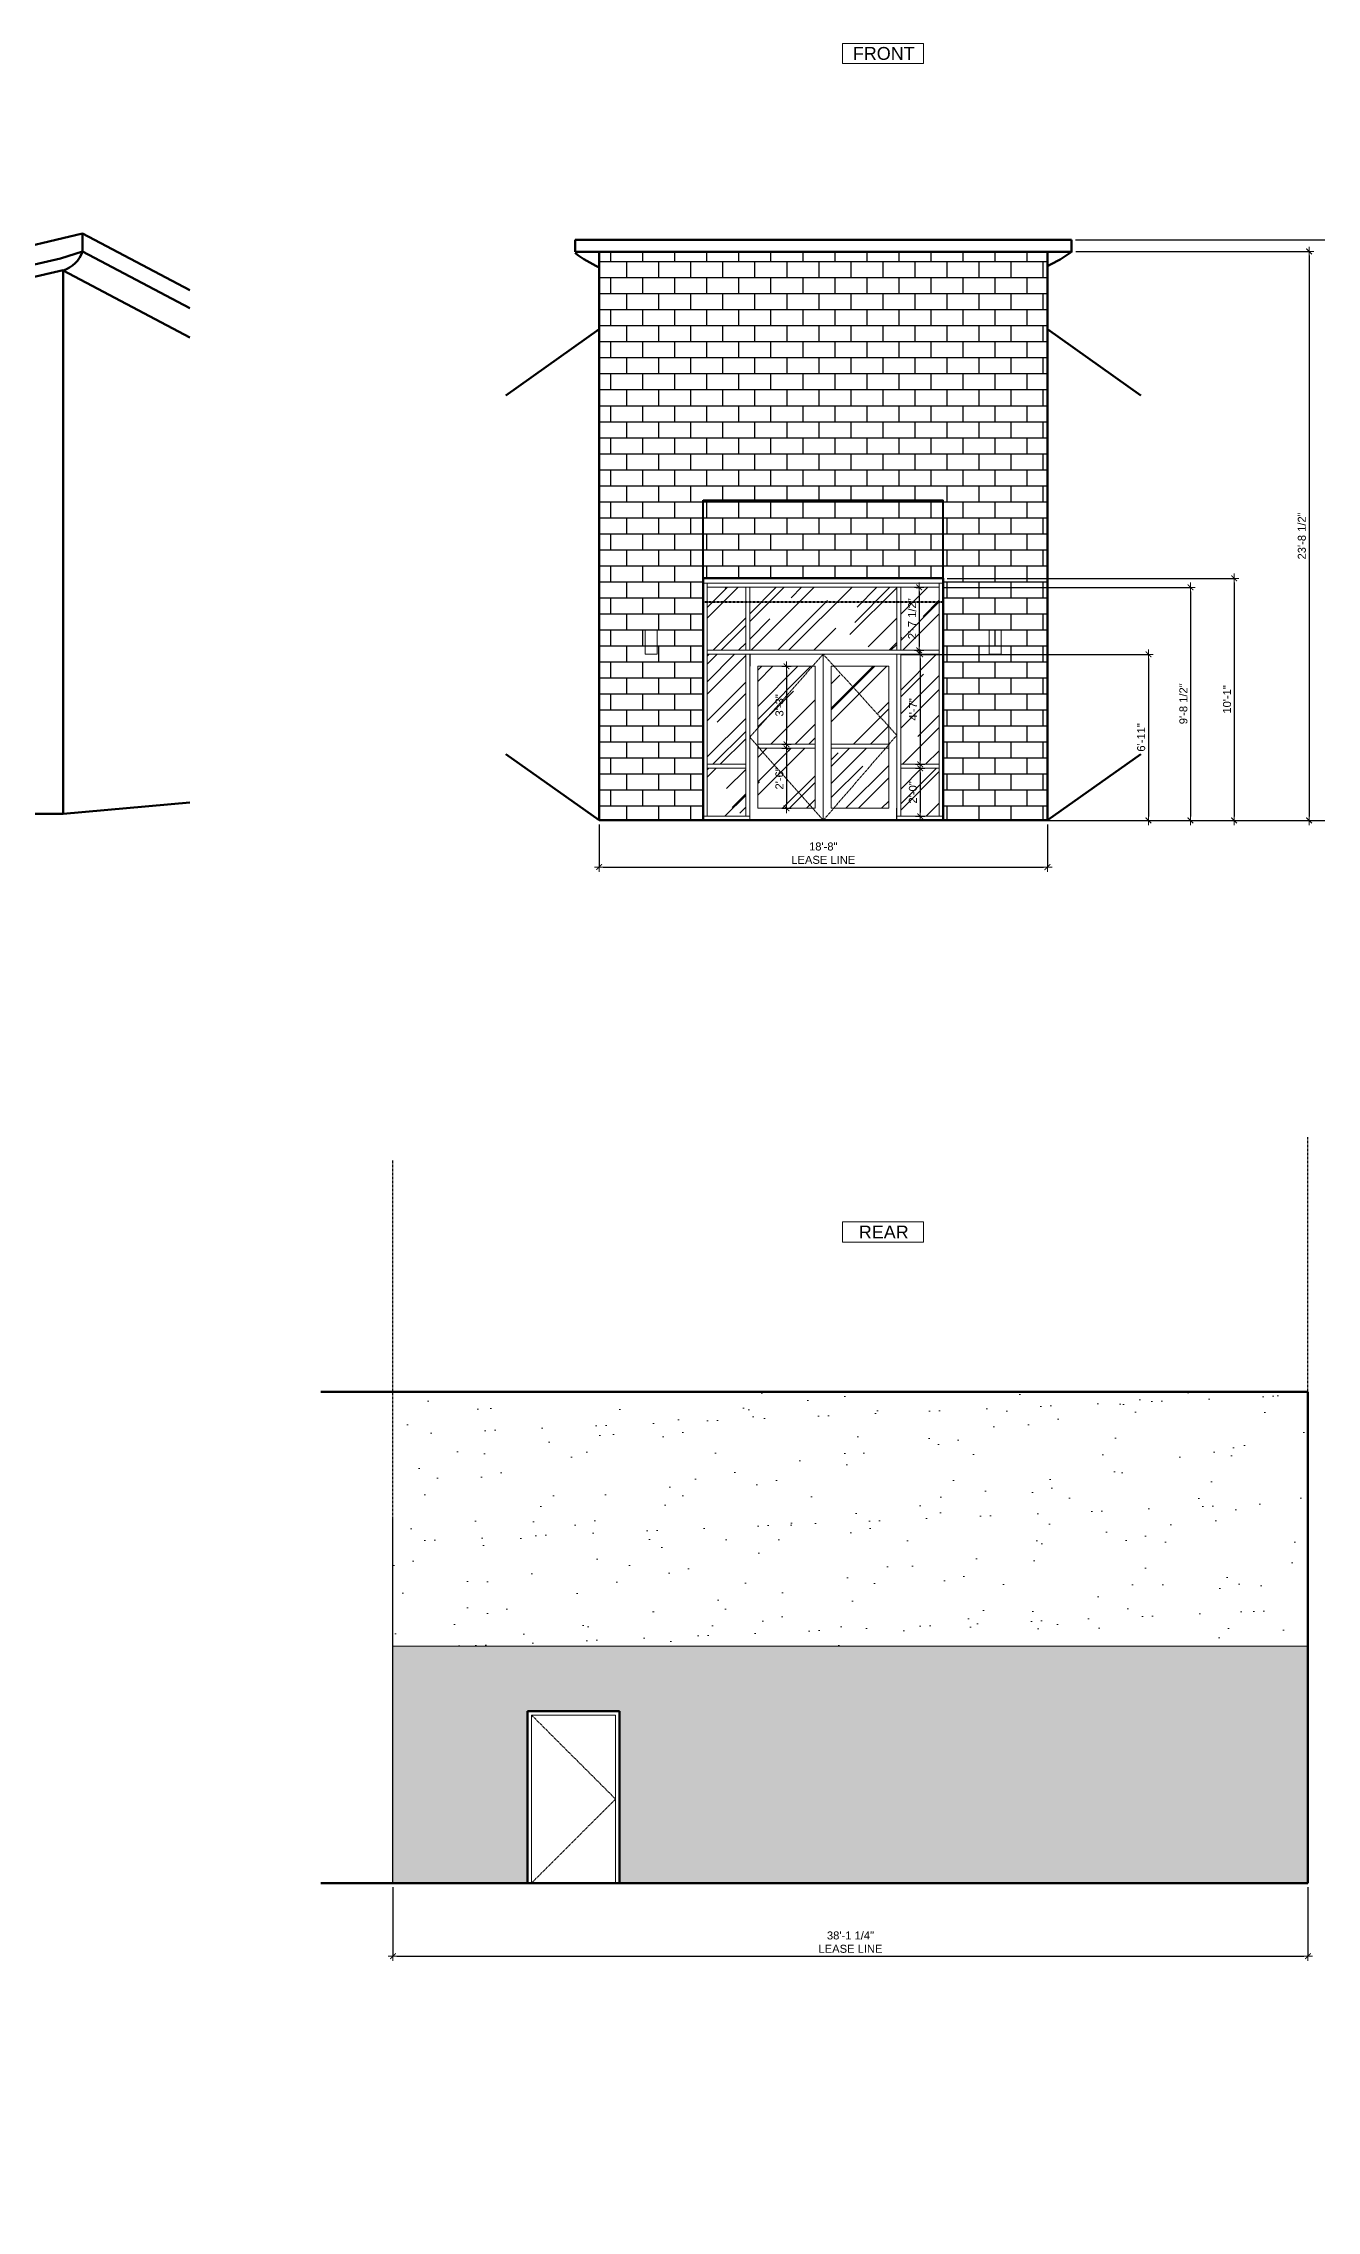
# Model space of a CAD drawing. Header units: inches. Extents: x 0 to 24189, y -562 to 1780.
# Drawn here: x 3849 to 4486, y 522 to 1605 of the extents above; entities that cross this region are included whole.
import ezdxf
from ezdxf import colors
from ezdxf.entities.mleader import LeaderData, LeaderLine
from ezdxf.math import Vec2, Vec3

# ---------------------------------------------------------------- set-up
doc = ezdxf.new("R2010")
doc.units = ezdxf.units.IN
doc.header["$MEASUREMENT"] = 0
doc.linetypes.add('CENTER', pattern=[2, 1.25, -0.25, 0.25, -0.25])
for name, color, linetype, lineweight in [('0-ANNO-DIMS', 153, 'Continuous', 13), ('0-ANNO-REFS', 232, 'Continuous', 15), ('EL-1-HEAVY-EXTRA', 3, 'Continuous', 60), ('EL-2-HEAVY', 4, 'Continuous', 50), ('EL-3-MEDIUM', 1, 'Continuous', 40), ('EL-5-FINE', 2, 'Continuous', 20), ('EL-7-LIGHT', 6, 'Continuous', 15), ('EL-8-LIGHT-EXTRA', 8, 'Continuous', 13)]:
    doc.layers.add(name, color=color, linetype=linetype, lineweight=lineweight)
for name, color, linetype in [('0-AREA-LEASE-LINE', 7, 'CENTER'), ('A-NOTE', 7, 'Continuous'), ('A-NOTE-HVAC', 7, 'Continuous'), ('A-SITE-CURB', 8, 'Continuous')]:
    doc.layers.add(name, color=color, linetype=linetype)
doc.styles.add('ARCHD', font='archd.shx', dxfattribs={"width": 0.8})
doc.styles.add('Arial', font='arial.ttf')
doc.styles.add('DIM', font='arial.ttf')
doc.dimstyles.new('AAD', dxfattribs={"dimscale": 4, "dimtxt": 1, "dimasz": 0.5, "dimexe": 0, "dimexo": 0.5, "dimgap": 0.375, "dimtad": 1, "dimrnd": 0.245, "dimzin": 3, "dimdsep": 46, "dimlunit": 4, "dimtxsty": 'DIM', "dimblk": 'DIMSLSH', "dimcen": 0.0625, "dimclre": 256, "dimclrt": 7, "dimadec": 0, "dimazin": 0, "dimtfac": 0.1875, "dimtix": 1, "dimtmove": 2, "dimatfit": 3, "dimldrblk": 'DIMSLSH', "dimfxl": 1, "dimfrac": 2, "dimtolj": 1, "dimtzin": 3, "dimarcsym": 0})

# ---------------------------------------------------------------- blocks, each defined once
blk = doc.blocks.new('DIMSLSH')
at = {"linetype": 'Continuous'}
for p, q in [((1.19, 0), (-1.19, 0)), ((0, -1.19), (0, 1.19))]:
    blk.add_line(p, q, dxfattribs=at)
at = {"linetype": 'Continuous', "const_width": 0.25}
blk.add_lwpolyline([(-0.71, -0.71), (0.71, 0.71)], dxfattribs=at)
blk = doc.blocks.new('*D98')
at = {"layer": '0-ANNO-DIMS', "lineweight": -2, "transparency": 16777216}
for p, q in [((4301.2, 1337.7), (4444.5, 1337.7)), ((4301.2, 1216.7), (4444.5, 1216.7))]:
    blk.add_line(p, q, dxfattribs=at)
at = {"layer": '0-ANNO-DIMS', "color": 0, "lineweight": -2, "transparency": 16777216}
blk.add_line((4444.5, 1335.7), (4444.5, 1218.7), dxfattribs=at)
at = {"layer": 'DEFPOINTS', "color": 0, "transparency": 16777216}
for p in [(4299.2, 1337.7), (4299.2, 1216.7), (4444.5, 1216.7)]:
    blk.add_point(p, dxfattribs=at)
at = {"layer": '0-ANNO-DIMS', "color": 0, "lineweight": -2, "transparency": 16777216, "xscale": 2, "yscale": 2, "zscale": 2}
for p, rotation in [((4444.5, 1337.7), 90), ((4444.5, 1216.7), 270)]:
    blk.add_blockref('DIMSLSH', p, dxfattribs=dict(at, rotation=rotation))
at = {"layer": '0-ANNO-DIMS', "color": 7, "transparency": 16777216, "insert": (4441, 1277.2), "char_height": 4, "attachment_point": 5, "rotation": 90, "style": 'DIM'}
blk.add_mtext('\\A1;10\'-1"', dxfattribs=at)
blk = doc.blocks.new('*D99')
at = {"layer": '0-ANNO-DIMS', "lineweight": -2, "transparency": 16777216}
for p, q in [((4299.2, 1333.2), (4422.7, 1333.2)), ((4299.2, 1216.7), (4422.7, 1216.7))]:
    blk.add_line(p, q, dxfattribs=at)
at = {"layer": '0-ANNO-DIMS', "color": 0, "lineweight": -2, "transparency": 16777216}
blk.add_line((4422.7, 1331.2), (4422.7, 1218.7), dxfattribs=at)
at = {"layer": 'DEFPOINTS', "color": 0, "transparency": 16777216}
for p in [(4297.2, 1333.2), (4297.2, 1216.7), (4422.7, 1216.7)]:
    blk.add_point(p, dxfattribs=at)
at = {"layer": '0-ANNO-DIMS', "color": 0, "lineweight": -2, "transparency": 16777216, "xscale": 2, "yscale": 2, "zscale": 2}
for p, rotation in [((4422.7, 1333.2), 90), ((4422.7, 1216.7), 270)]:
    blk.add_blockref('DIMSLSH', p, dxfattribs=dict(at, rotation=rotation))
at = {"layer": '0-ANNO-DIMS', "color": 7, "transparency": 16777216, "insert": (4419.2, 1275), "char_height": 4, "attachment_point": 5, "rotation": 90, "style": 'DIM'}
blk.add_mtext('\\A1;9\'-8 1/2"', dxfattribs=at)
blk = doc.blocks.new('*D100')
at = {"layer": '0-ANNO-DIMS', "lineweight": -2, "transparency": 16777216}
for p, q in [((4277.9, 1299.7), (4401.7, 1299.7)), ((4277.9, 1216.7), (4401.7, 1216.7))]:
    blk.add_line(p, q, dxfattribs=at)
at = {"layer": '0-ANNO-DIMS', "color": 0, "lineweight": -2, "transparency": 16777216}
blk.add_line((4401.7, 1297.7), (4401.7, 1218.7), dxfattribs=at)
at = {"layer": 'DEFPOINTS', "color": 0, "transparency": 16777216}
for p in [(4275.9, 1299.7), (4275.9, 1216.7), (4401.7, 1216.7)]:
    blk.add_point(p, dxfattribs=at)
at = {"layer": '0-ANNO-DIMS', "color": 0, "lineweight": -2, "transparency": 16777216, "xscale": 2, "yscale": 2, "zscale": 2}
for p, rotation in [((4401.7, 1299.7), 90), ((4401.7, 1216.7), 270)]:
    blk.add_blockref('DIMSLSH', p, dxfattribs=dict(at, rotation=rotation))
at = {"layer": '0-ANNO-DIMS', "color": 7, "transparency": 16777216, "insert": (4398.1, 1258.2), "char_height": 4, "attachment_point": 5, "rotation": 90, "style": 'DIM'}
blk.add_mtext('\\A1;6\'-11"', dxfattribs=at)
blk = doc.blocks.new('*D101')
at = {"layer": '0-ANNO-DIMS', "lineweight": -2, "transparency": 16777216}
for p, q in [((4285.6, 1333.2), (4287.1, 1333.2)), ((4285.6, 1301.7), (4287.1, 1301.7))]:
    blk.add_line(p, q, dxfattribs=at)
at = {"layer": '0-ANNO-DIMS', "color": 0, "lineweight": -2, "transparency": 16777216}
blk.add_line((4287.1, 1331.2), (4287.1, 1303.7), dxfattribs=at)
at = {"layer": 'DEFPOINTS', "color": 0, "transparency": 16777216}
for p in [(4287.6, 1333.2), (4287.1, 1301.7), (4287.6, 1301.7)]:
    blk.add_point(p, dxfattribs=at)
at = {"layer": '0-ANNO-DIMS', "color": 0, "lineweight": -2, "transparency": 16777216, "xscale": 2, "yscale": 2, "zscale": 2}
for p, rotation in [((4287.1, 1333.2), 90), ((4287.1, 1301.7), 270)]:
    blk.add_blockref('DIMSLSH', p, dxfattribs=dict(at, rotation=rotation))
at = {"layer": '0-ANNO-DIMS', "color": 7, "transparency": 16777216, "insert": (4283.6, 1317.5), "char_height": 4, "attachment_point": 5, "rotation": 90, "style": 'DIM'}
blk.add_mtext('\\A1;2\'-7 1/2"', dxfattribs=at)
blk = doc.blocks.new('*D102')
at = {"layer": '0-ANNO-DIMS', "lineweight": -2, "transparency": 16777216}
for p, q in [((4289.6, 1242.7), (4287.6, 1242.7)), ((4289.6, 1218.7), (4287.6, 1218.7))]:
    blk.add_line(p, q, dxfattribs=at)
at = {"layer": '0-ANNO-DIMS', "color": 0, "lineweight": -2, "transparency": 16777216}
blk.add_line((4287.6, 1240.7), (4287.6, 1220.7), dxfattribs=at)
at = {"layer": 'DEFPOINTS', "color": 0, "transparency": 16777216}
for p in [(4287.6, 1242.7), (4287.6, 1218.7), (4287.6, 1218.7)]:
    blk.add_point(p, dxfattribs=at)
at = {"layer": '0-ANNO-DIMS', "color": 0, "lineweight": -2, "transparency": 16777216, "xscale": 2, "yscale": 2, "zscale": 2}
for p, rotation in [((4287.6, 1242.7), 90), ((4287.6, 1218.7), 270)]:
    blk.add_blockref('DIMSLSH', p, dxfattribs=dict(at, rotation=rotation))
at = {"layer": '0-ANNO-DIMS', "color": 7, "transparency": 16777216, "insert": (4284, 1230.7), "char_height": 4, "attachment_point": 5, "rotation": 90, "style": 'DIM'}
blk.add_mtext('\\A1;2\'-0"', dxfattribs=at)
blk = doc.blocks.new('*D103')
at = {"layer": '0-ANNO-DIMS', "lineweight": -2, "transparency": 16777216}
for p, q in [((4289.6, 1299.7), (4287.6, 1299.7)), ((4289.6, 1244.7), (4287.6, 1244.7))]:
    blk.add_line(p, q, dxfattribs=at)
at = {"layer": '0-ANNO-DIMS', "color": 0, "lineweight": -2, "transparency": 16777216}
blk.add_line((4287.6, 1297.7), (4287.6, 1246.7), dxfattribs=at)
at = {"layer": 'DEFPOINTS', "color": 0, "transparency": 16777216}
for p in [(4287.6, 1299.7), (4287.6, 1244.7), (4287.6, 1244.7)]:
    blk.add_point(p, dxfattribs=at)
at = {"layer": '0-ANNO-DIMS', "color": 0, "lineweight": -2, "transparency": 16777216, "xscale": 2, "yscale": 2, "zscale": 2}
for p, rotation in [((4287.6, 1299.7), 90), ((4287.6, 1244.7), 270)]:
    blk.add_blockref('DIMSLSH', p, dxfattribs=dict(at, rotation=rotation))
at = {"layer": '0-ANNO-DIMS', "color": 7, "transparency": 16777216, "insert": (4284.1, 1272.2), "char_height": 4, "attachment_point": 5, "rotation": 90, "style": 'DIM'}
blk.add_mtext('\\A1;4\'-7"', dxfattribs=at)
blk = doc.blocks.new('*D104')
at = {"layer": '0-ANNO-DIMS', "lineweight": -2, "transparency": 16777216}
for p, q in [((4222.8, 1252.7), (4220.8, 1252.7)), ((4222.8, 1222.7), (4220.8, 1222.7))]:
    blk.add_line(p, q, dxfattribs=at)
at = {"layer": '0-ANNO-DIMS', "color": 0, "lineweight": -2, "transparency": 16777216}
blk.add_line((4220.8, 1250.7), (4220.8, 1224.7), dxfattribs=at)
at = {"layer": 'DEFPOINTS', "color": 0, "transparency": 16777216}
for p in [(4220.8, 1252.7), (4220.8, 1222.7), (4220.8, 1222.7)]:
    blk.add_point(p, dxfattribs=at)
at = {"layer": '0-ANNO-DIMS', "color": 0, "lineweight": -2, "transparency": 16777216, "xscale": 2, "yscale": 2, "zscale": 2}
for p, rotation in [((4220.8, 1252.7), 90), ((4220.8, 1222.7), 270)]:
    blk.add_blockref('DIMSLSH', p, dxfattribs=dict(at, rotation=rotation))
at = {"layer": '0-ANNO-DIMS', "color": 7, "transparency": 16777216, "insert": (4217.3, 1237.7), "char_height": 4, "attachment_point": 5, "rotation": 90, "style": 'DIM'}
blk.add_mtext('\\A1;2\'-6"', dxfattribs=at)
blk = doc.blocks.new('*D105')
at = {"layer": '0-ANNO-DIMS', "lineweight": -2, "transparency": 16777216}
for p, q in [((4222.8, 1293.7), (4220.8, 1293.7)), ((4222.8, 1254.7), (4220.8, 1254.7))]:
    blk.add_line(p, q, dxfattribs=at)
at = {"layer": '0-ANNO-DIMS', "color": 0, "lineweight": -2, "transparency": 16777216}
blk.add_line((4220.8, 1291.7), (4220.8, 1256.7), dxfattribs=at)
at = {"layer": 'DEFPOINTS', "color": 0, "transparency": 16777216}
for p in [(4220.8, 1293.7), (4220.8, 1254.7), (4220.8, 1254.7)]:
    blk.add_point(p, dxfattribs=at)
at = {"layer": '0-ANNO-DIMS', "color": 0, "lineweight": -2, "transparency": 16777216, "xscale": 2, "yscale": 2, "zscale": 2}
for p, rotation in [((4220.8, 1293.7), 90), ((4220.8, 1254.7), 270)]:
    blk.add_blockref('DIMSLSH', p, dxfattribs=dict(at, rotation=rotation))
at = {"layer": '0-ANNO-DIMS', "color": 7, "transparency": 16777216, "insert": (4217.3, 1274.2), "char_height": 4, "attachment_point": 5, "rotation": 90, "style": 'DIM'}
blk.add_mtext('\\A1;3\'-3"', dxfattribs=at)
blk = doc.blocks.new('*D106')
at = {"layer": '0-ANNO-DIMS', "lineweight": -2, "transparency": 16777216}
for p, q in [((4365.5, 1501.1), (4482, 1501.1)), ((4365.5, 1216.7), (4482, 1216.7))]:
    blk.add_line(p, q, dxfattribs=at)
at = {"layer": '0-ANNO-DIMS', "color": 0, "lineweight": -2, "transparency": 16777216}
blk.add_line((4482, 1499.1), (4482, 1218.7), dxfattribs=at)
at = {"layer": 'DEFPOINTS', "color": 0, "transparency": 16777216}
for p in [(4363.5, 1501.1), (4363.5, 1216.7), (4482, 1216.7)]:
    blk.add_point(p, dxfattribs=at)
at = {"layer": '0-ANNO-DIMS', "color": 0, "lineweight": -2, "transparency": 16777216, "xscale": 2, "yscale": 2, "zscale": 2}
for p, rotation in [((4482, 1501.1), 90), ((4482, 1216.7), 270)]:
    blk.add_blockref('DIMSLSH', p, dxfattribs=dict(at, rotation=rotation))
at = {"layer": '0-ANNO-DIMS', "color": 7, "transparency": 16777216, "insert": (4478.4, 1358.9), "char_height": 4, "attachment_point": 5, "rotation": 90, "style": 'DIM'}
blk.add_mtext('\\A1;23\'-8 1/2"', dxfattribs=at)
blk = doc.blocks.new('*D107')
at = {"layer": '0-ANNO-DIMS', "lineweight": -2, "transparency": 16777216}
for p, q in [((4365.2, 1506.9), (4508, 1506.9)), ((4365.2, 1216.7), (4508, 1216.7))]:
    blk.add_line(p, q, dxfattribs=at)
at = {"layer": '0-ANNO-DIMS', "color": 0, "lineweight": -2, "transparency": 16777216}
blk.add_line((4508, 1504.9), (4508, 1218.7), dxfattribs=at)
at = {"layer": 'DEFPOINTS', "color": 0, "transparency": 16777216}
for p in [(4363.2, 1506.9), (4363.2, 1216.7), (4508, 1216.7)]:
    blk.add_point(p, dxfattribs=at)
at = {"layer": '0-ANNO-DIMS', "color": 0, "lineweight": -2, "transparency": 16777216, "xscale": 2, "yscale": 2, "zscale": 2}
for p, rotation in [((4508, 1506.9), 90), ((4508, 1216.7), 270)]:
    blk.add_blockref('DIMSLSH', p, dxfattribs=dict(at, rotation=rotation))
at = {"layer": '0-ANNO-DIMS', "color": 7, "transparency": 16777216, "insert": (4504.5, 1361.8), "char_height": 4, "attachment_point": 5, "rotation": 90, "style": 'DIM'}
blk.add_mtext('\\A1;24\'-2"', dxfattribs=at)
blk = doc.blocks.new('*D110')
at = {"layer": '0-ANNO-DIMS', "lineweight": -2, "transparency": 16777216}
for p, q in [((4127.2, 1214.7), (4127.2, 1193.4)), ((4351.2, 1214.7), (4351.2, 1193.4))]:
    blk.add_line(p, q, dxfattribs=at)
at = {"layer": '0-ANNO-DIMS', "color": 0, "lineweight": -2, "transparency": 16777216}
blk.add_line((4129.2, 1193.4), (4349.2, 1193.4), dxfattribs=at)
at = {"layer": 'DEFPOINTS', "color": 0, "transparency": 16777216}
for p in [(4127.2, 1216.7), (4351.2, 1216.7), (4351.2, 1193.4)]:
    blk.add_point(p, dxfattribs=at)
at = {"layer": '0-ANNO-DIMS', "color": 0, "lineweight": -2, "transparency": 16777216, "xscale": 2, "yscale": 2, "zscale": 2, "rotation": 180}
blk.add_blockref('DIMSLSH', (4127.2, 1193.4), dxfattribs=at)
at = {"layer": '0-ANNO-DIMS', "color": 0, "lineweight": -2, "transparency": 16777216, "xscale": 2, "yscale": 2, "zscale": 2}
blk.add_blockref('DIMSLSH', (4351.2, 1193.4), dxfattribs=at)
at = {"layer": '0-ANNO-DIMS', "color": 7, "transparency": 16777216, "insert": (4239.2, 1200.3), "char_height": 4, "attachment_point": 5, "style": 'DIM'}
blk.add_mtext('\\A1;18\'-8"\\PLEASE LINE', dxfattribs=at)
blk = doc.blocks.new('*D112')
at = {"layer": '0-ANNO-DIMS', "lineweight": -2, "transparency": 16777216}
for p, q in [((4024.1, 683.5), (4024.1, 649)), ((4481.4, 683.5), (4481.4, 649))]:
    blk.add_line(p, q, dxfattribs=at)
at = {"layer": '0-ANNO-DIMS', "color": 0, "lineweight": -2, "transparency": 16777216}
blk.add_line((4026.1, 649), (4479.4, 649), dxfattribs=at)
at = {"layer": 'DEFPOINTS', "color": 0, "transparency": 16777216}
for p in [(4024.1, 685.5), (4481.4, 685.5), (4481.4, 649)]:
    blk.add_point(p, dxfattribs=at)
at = {"layer": '0-ANNO-DIMS', "color": 0, "lineweight": -2, "transparency": 16777216, "xscale": 2, "yscale": 2, "zscale": 2, "rotation": 180}
blk.add_blockref('DIMSLSH', (4024.1, 649), dxfattribs=at)
at = {"layer": '0-ANNO-DIMS', "color": 0, "lineweight": -2, "transparency": 16777216, "xscale": 2, "yscale": 2, "zscale": 2}
blk.add_blockref('DIMSLSH', (4481.4, 649), dxfattribs=at)
at = {"layer": '0-ANNO-DIMS', "color": 7, "transparency": 16777216, "insert": (4252.8, 656), "char_height": 4, "attachment_point": 5, "style": 'DIM'}
blk.add_mtext('\\A1;38\'-1 1/4"\\PLEASE LINE', dxfattribs=at)
blk = doc.blocks.new('00-DIMS-LDR2')
at = {"color": 0, "linetype": 'ByBlock'}
blk.add_solid([(-1, 0.17), (-1, -0.17), (0, 0)], dxfattribs=at)

msp = doc.modelspace()

# ---------------------------------------------------------------- hatches: boundary and pattern name
at = {"layer": 'A-SITE-CURB'}
h = msp.add_hatch(dxfattribs=at)
h.set_pattern_fill('AR-B816', color=256)
h.set_pattern_definition([(0, (765.061, 0), (0, 8), []), (90, (765.061, 0), (-8, 8), [8, -8])])
h.paths.add_polyline_path([(4127.1841, 1500.9217), (4127.1841, 1462.241), (4127.1841, 1216.741), (4179.1841, 1216.741), (4179.1841, 1218.741), (4179.1841, 1335.241), (4179.1841, 1337.741), (4299.1841, 1337.741), (4299.1841, 1216.741), (4351.1841, 1216.741), (4351.1841, 1500.9217)])
at = {"layer": 'EL-8-LIGHT-EXTRA'}
h = msp.add_hatch(dxfattribs=at)
h.set_pattern_fill('AR-SAND', color=256, scale=20, angle=45)
h.paths.add_polyline_path([(4024.1311, 931.017), (4024.1311, 804.017), (4481.3811, 804.017), (4481.3811, 931.017)])
h.paths.add_polyline_path([(3260.4277, 1465.4097), (3260.4277, 1338.4097), (3572.4277, 1338.4097), (3572.4277, 1377.4097), (3763.4277, 1377.4097), (3763.4277, 1338.4097), (3838.4277, 1338.4097), (3838.4277, 1366.8784), (3838.4277, 1465.4097)])
h = msp.add_hatch(dxfattribs=at)
h.set_pattern_fill('BRICK', color=256, scale=12)
h.paths.add_polyline_path([(3260.4277, 1338.4097), (3260.4277, 1219.9097), (3572.4277, 1219.9097), (3572.4277, 1221.9097), (3572.4277, 1338.4097)])
h.paths.add_polyline_path([(3838.4277, 1338.4097), (3763.4277, 1338.4097), (3763.4277, 1326.4097), (3763.4277, 1221.9097), (3763.4277, 1219.9097), (3838.4277, 1219.9097)])
h.paths.add_polyline_path([(4024.1311, 804.017), (4024.1311, 685.517), (4091.3811, 685.517), (4091.3811, 771.517), (4137.3811, 771.517), (4137.3811, 757.517), (4137.3811, 685.517), (4481.3811, 685.517), (4481.3811, 804.017)])
h.paths.add_polyline_path([(4956.0473, 1344.1217), (4880.9205, 1344.1217), (4880.9205, 1225.6217), (4956.0473, 1225.6217), (4956.0473, 1227.6217)])
h.paths.add_polyline_path([(5147.0473, 1227.6217), (5147.0473, 1225.6217), (5190.5473, 1225.6217), (5190.5473, 1344.1217), (5147.0473, 1344.1217)])
h = msp.add_hatch(dxfattribs=at)
h.set_pattern_fill('AR-RROOF', color=256, scale=20, angle=45)
h.set_pattern_definition([(45, (765.061, 0), (16.97056, 45.25483), [300, -40, 100, -20]), (45, (776.8, 25.88), (-32.95118, 4.6669), [60, -6.6, 120, -15]), (45, (760.111, 19.092), (64.063874, 83.014336), [160, -28, 80, -20])])
h.paths.add_polyline_path([(4235.1841, 1293.741), (4206.4341, 1293.741), (4206.4341, 1254.741), (4235.1841, 1254.741)])
h.paths.add_polyline_path([(4206.4341, 1252.741), (4206.4341, 1222.741), (4235.1841, 1222.741), (4235.1841, 1252.741)])
h.paths.add_polyline_path([(4271.9341, 1252.741), (4243.1841, 1252.741), (4243.1841, 1222.741), (4271.9341, 1222.741)])
h.paths.add_polyline_path([(4271.9341, 1293.741), (4243.1841, 1293.741), (4243.1841, 1254.741), (4271.9341, 1254.741)])
h.paths.add_polyline_path([(4297.1841, 1299.741), (4277.9341, 1299.741), (4277.9341, 1244.741), (4297.1841, 1244.741)])
h.paths.add_polyline_path([(4277.9341, 1218.741), (4297.1841, 1218.741), (4297.1841, 1242.741), (4277.9341, 1242.741)])
h.paths.add_polyline_path([(4277.9341, 1301.741), (4297.1841, 1301.741), (4297.1841, 1315.829), (4297.1841, 1333.241), (4277.9341, 1333.241)])
h.paths.add_polyline_path([(4275.9341, 1301.741), (4275.9341, 1333.241), (4202.4341, 1333.241), (4202.4341, 1301.741)])
h.paths.add_polyline_path([(4200.4341, 1333.241), (4181.1841, 1333.241), (4181.1841, 1301.741), (4200.4341, 1301.741), (4200.4341, 1315.829)])
h.paths.add_polyline_path([(4200.4341, 1299.741), (4181.1841, 1299.741), (4181.1841, 1244.741), (4200.4341, 1244.741)])
h.paths.add_polyline_path([(4200.4341, 1242.741), (4181.1841, 1242.741), (4181.1841, 1218.741), (4200.4341, 1218.741)])

# ---------------------------------------------------------------- linework, layer by layer
at = {"layer": '0-ANNO-REFS'}
for points in [[(4289.3467, 1605.1105), (4289.3467, 1594.9538), (4248.7848, 1594.9538), (4248.7848, 1605.1105)], [(4289.3467, 1016.0166), (4289.3467, 1005.86), (4248.7848, 1005.86), (4248.7848, 1016.0166)]]:
    msp.add_lwpolyline(points, close=True, dxfattribs=at)
at = {"layer": '0-AREA-LEASE-LINE'}
for p, q in [((4481.3811, 685.517), (4481.3811, 1058.3053)), ((4024.1311, 685.517), (4024.1311, 1046.952))]:
    msp.add_line(p, q, dxfattribs=at)
at = {"layer": 'A-SITE-CURB'}
for p, q in [((4202.4341, 1299.741), (4202.4341, 1293.741)), ((4275.9341, 1216.741), (4275.9341, 1222.741))]:
    msp.add_line(p, q, dxfattribs=at)
at = {"layer": 'EL-1-HEAVY-EXTRA'}
for p, q in [((4080.5368, 1249.8553), (4127.1841, 1216.741)), ((4397.8314, 1249.8553), (4351.1841, 1216.741)), ((3859.3183, 1219.9097), (3922.6779, 1225.6217)), ((3838.4277, 1219.9097), (3859.3183, 1219.9097)), ((4179.1841, 1216.741), (4127.1841, 1216.741)), ((4179.1841, 1216.741), (4299.1841, 1216.741)), ((4299.1841, 1216.741), (4351.1841, 1216.741)), ((4024.1311, 685.517), (3988.1311, 685.517)), ((4024.1311, 685.517), (4481.3811, 685.517))]:
    msp.add_line(p, q, dxfattribs=at)
at = {"layer": 'EL-2-HEAVY'}
for p, q in [((3868.9985, 1510.0904), (3744.3272, 1480.351)), ((3868.9985, 1510.0904), (3922.6779, 1481.7405)), ((3868.9985, 1501.0701), (3868.9985, 1510.0904)), ((4127.1841, 1506.9217), (4115.1841, 1506.9217)), ((4115.1841, 1506.9217), (4115.1841, 1500.9217)), ((4127.1841, 1506.9217), (4351.1841, 1506.9217)), ((4351.1841, 1506.9217), (4363.1841, 1506.9217)), ((4363.1841, 1506.9217), (4363.1841, 1500.9217)), ((3857.9837, 1497.5676), (3744.3272, 1471.2551)), ((3857.9837, 1497.5676), (3868.9985, 1501.0701)), ((3868.9985, 1501.0701), (3922.6779, 1472.8003)), ((4363.1841, 1500.9217), (4115.1841, 1500.9217)), ((4127.1841, 1500.9217), (4127.1841, 1462.241)), ((4351.1841, 1216.741), (4351.1841, 1500.9217)), ((3859.3369, 1491.7222), (3749.7839, 1466.3597)), ((3859.3183, 1491.5173), (3859.3369, 1491.7222)), ((3859.3183, 1219.9097), (3859.3183, 1491.5173)), ((3859.3183, 1491.5173), (3922.6779, 1458.0863)), ((4127.1841, 1462.241), (4080.5368, 1429.1268)), ((4127.1841, 1216.741), (4127.1841, 1462.241)), ((4351.1841, 1462.241), (4397.8314, 1429.1268)), ((4179.1841, 1216.741), (4179.1841, 1337.741)), ((4299.1841, 1337.741), (4179.1841, 1337.741)), ((4179.1841, 1218.741), (4179.1841, 1335.241)), ((4299.1841, 1216.741), (4299.1841, 1337.741)), ((4179.1841, 1216.741), (4179.1841, 1218.741)), ((4024.1311, 931.017), (3988.1311, 931.017)), ((4481.3811, 931.017), (4024.1311, 931.017)), ((4481.3811, 685.517), (4481.3811, 931.017)), ((4091.3811, 771.517), (4137.3811, 771.517)), ((4091.3811, 685.517), (4091.3811, 771.517)), ((4137.3811, 771.517), (4137.3811, 757.517)), ((4137.3811, 757.517), (4137.3811, 685.517))]:
    msp.add_line(p, q, dxfattribs=at)
for centre, radius, start, end in [((3854.545, 1506.0353), 15.2826, 288.2002336, 341.0409248), ((4153.7245, 1550.6432), 63.3728, 232.5439809, 245.2413609), ((4324.9386, 1551.4528), 63.3728, 294.4655022, 307.4560191)]:
    msp.add_arc(centre, radius, start, end, dxfattribs=at)
at = {"layer": 'EL-3-MEDIUM'}
for p, q in [((4179.1841, 1337.741), (4179.1841, 1376.741)), ((4179.1841, 1376.741), (4299.1841, 1376.741)), ((4299.1841, 1337.741), (4299.1841, 1376.741))]:
    msp.add_line(p, q, dxfattribs=at)
at = {"layer": 'EL-3-MEDIUM', "linetype": 'CENTER'}
for p, q in [((4179.1841, 1337.741), (4179.1841, 1325.741)), ((4299.1841, 1337.741), (4299.1841, 1325.741)), ((4299.1841, 1325.741), (4179.1841, 1325.741))]:
    msp.add_line(p, q, dxfattribs=at)
at = {"layer": 'EL-5-FINE'}
for p, q in [((4299.1841, 1335.241), (4179.1841, 1335.241)), ((4179.1841, 1335.241), (4202.4341, 1335.241)), ((4181.1841, 1218.741), (4181.1841, 1335.241)), ((4200.4341, 1333.241), (4181.1841, 1333.241)), ((4200.4341, 1315.829), (4200.4341, 1333.241)), ((4200.4341, 1333.241), (4277.9341, 1333.241)), ((4202.4341, 1301.741), (4202.4341, 1333.241)), ((4275.9341, 1301.741), (4275.9341, 1333.241)), ((4297.1841, 1335.241), (4277.9341, 1335.241)), ((4297.1841, 1333.241), (4277.9341, 1333.241)), ((4277.9341, 1301.741), (4277.9341, 1333.241)), ((4297.1841, 1315.829), (4297.1841, 1335.241)), ((4299.1841, 1216.741), (4299.1841, 1337.741)), ((4200.4341, 1301.741), (4200.4341, 1315.829)), ((4297.1841, 1218.741), (4297.1841, 1315.829)), ((4200.4341, 1301.741), (4181.1841, 1301.741)), ((4200.4341, 1301.741), (4277.9341, 1301.741)), ((4297.1841, 1301.741), (4277.9341, 1301.741)), ((4200.4341, 1299.741), (4181.1841, 1299.741)), ((4200.4341, 1218.741), (4200.4341, 1299.741)), ((4200.4341, 1299.741), (4277.9341, 1299.741)), ((4202.4341, 1216.741), (4202.4341, 1299.741)), ((4206.4341, 1222.741), (4206.4341, 1293.741)), ((4206.4341, 1293.741), (4235.1841, 1293.741)), ((4235.1841, 1222.741), (4235.1841, 1293.741)), ((4239.1841, 1299.741), (4239.1841, 1216.741)), ((4243.1841, 1222.741), (4243.1841, 1293.741)), ((4243.1841, 1293.741), (4271.9341, 1293.741)), ((4271.9341, 1222.741), (4271.9341, 1293.741)), ((4275.9341, 1218.741), (4275.9341, 1299.741)), ((4277.9341, 1218.741), (4277.9341, 1299.741)), ((4297.1841, 1299.741), (4277.9341, 1299.741)), ((4235.1841, 1254.741), (4206.4341, 1254.741)), ((4206.4341, 1222.741), (4206.4341, 1252.741)), ((4206.4341, 1252.741), (4235.1841, 1252.741)), ((4235.1841, 1252.741), (4235.1841, 1254.741)), ((4271.9341, 1254.741), (4243.1841, 1254.741)), ((4243.1841, 1222.741), (4243.1841, 1252.741)), ((4243.1841, 1252.741), (4271.9341, 1252.741)), ((4271.9341, 1252.741), (4271.9341, 1254.741)), ((4200.4341, 1244.741), (4181.1841, 1244.741)), ((4200.4341, 1242.741), (4181.1841, 1242.741)), ((4200.4341, 1218.741), (4200.4341, 1242.741)), ((4297.1841, 1244.741), (4277.9341, 1244.741)), ((4297.1841, 1242.741), (4277.9341, 1242.741)), ((4297.1841, 1218.741), (4297.1841, 1242.741)), ((4179.1841, 1218.741), (4181.1841, 1218.741)), ((4202.4341, 1216.741), (4179.1841, 1216.741)), ((4200.4341, 1218.741), (4181.1841, 1218.741)), ((4202.4341, 1218.741), (4200.4341, 1218.741)), ((4235.1841, 1222.741), (4206.4341, 1222.741)), ((4271.9341, 1222.741), (4243.1841, 1222.741)), ((4275.9341, 1216.741), (4275.9341, 1218.741)), ((4275.9341, 1218.741), (4277.9341, 1218.741)), ((4277.9341, 1216.741), (4275.9341, 1216.741)), ((4297.1841, 1218.741), (4277.9341, 1218.741)), ((4299.1841, 1218.741), (4297.1841, 1218.741)), ((4299.1841, 1216.741), (4299.1841, 1218.741)), ((4093.3811, 769.517), (4135.3811, 769.517)), ((4093.3811, 685.517), (4093.3811, 769.517)), ((4135.3811, 769.517), (4135.3811, 685.517))]:
    msp.add_line(p, q, dxfattribs=at)
at = {"layer": 'EL-7-LIGHT'}
for p, q in [((4156.1841, 1311.741), (4150.1841, 1311.741)), ((4150.1841, 1311.741), (4150.1841, 1299.741)), ((4156.1841, 1299.741), (4156.1841, 1311.741)), ((4328.1841, 1311.741), (4322.1841, 1311.741)), ((4322.1841, 1311.741), (4322.1841, 1299.741)), ((4328.1841, 1299.741), (4328.1841, 1311.741)), ((4150.1841, 1299.741), (4153.1841, 1299.741)), ((4153.1841, 1299.741), (4156.1841, 1299.741)), ((4322.1841, 1299.741), (4325.1841, 1299.741)), ((4325.1841, 1299.741), (4328.1841, 1299.741))]:
    msp.add_line(p, q, dxfattribs=at)
at = {"layer": 'EL-8-LIGHT-EXTRA', "color": 136, "linetype": 'CENTER'}
for p, q in [((4239.1841, 1299.741), (4202.4341, 1258.241)), ((4275.9341, 1259.241), (4239.1841, 1299.741)), ((4202.4341, 1258.241), (4239.1841, 1216.741)), ((4239.1841, 1216.741), (4275.9341, 1259.241)), ((4093.3811, 769.517), (4135.3811, 727.517)), ((4135.3811, 727.517), (4093.3811, 685.517))]:
    msp.add_line(p, q, dxfattribs=at)
at = {"layer": 'EL-8-LIGHT-EXTRA'}
msp.add_line((4024.1311, 804.017), (4481.3811, 804.017), dxfattribs=at)

# ---------------------------------------------------------------- texts
at = {"layer": 'A-NOTE', "char_height": 6.4234, "width": 50.02249, "attachment_point": 5, "style": 'Arial'}
for s, insert in [('FRONT', (4269.4142, 1600.0322)), ('REAR', (4269.4142, 1010.9383))]:
    msp.add_mtext(s, dxfattribs=dict(at, insert=insert))

# ---------------------------------------------------------------- dimensions: what is measured, and where the dimension line sits
at = {"layer": '0-ANNO-DIMS'}
for base, p1, p2, picture, middle in [((4508.0477, 1216.741), (4363.1841, 1506.9217), (4363.1841, 1216.741), '*D107', (4504.5395, 1361.8314)), ((4287.119, 1301.741), (4287.5591, 1333.241), (4287.5591, 1301.741), '*D101', (4283.5507, 1317.491)), ((4422.7351, 1216.741), (4297.1841, 1333.241), (4297.1841, 1216.741), '*D99', (4419.1669, 1274.991)), ((4444.4994, 1216.741), (4299.1841, 1337.741), (4299.1841, 1216.741), '*D98', (4440.9571, 1277.241)), ((4401.6618, 1216.741), (4275.9341, 1299.741), (4275.9341, 1216.741), '*D100', (4398.1195, 1258.241)), ((4220.8091, 1254.741), (4220.8091, 1293.741), (4220.8091, 1254.741), '*D105', (4217.2655, 1274.241)), ((4220.8091, 1222.741), (4220.8091, 1252.741), (4220.8091, 1222.741), '*D104', (4217.2668, 1237.741)), ((4287.5591, 1218.741), (4287.5591, 1242.741), (4287.5591, 1218.741), '*D102', (4284.0168, 1230.741))]:
    dim = msp.add_linear_dim(base=base, p1=p1, p2=p2, angle=90, dimstyle='AAD', dxfattribs=at)
    dim.commit()
    dim.dimension.update_dxf_attribs({"geometry": picture, "text_midpoint": middle})
for p1, p2, distance, picture, middle in [((4363.4789, 1501.1462), (4363.4789, 1216.741), 118.5351, '*D106', (4478.4445, 1358.9436)), ((4287.5591, 1299.741), (4287.5591, 1244.741), 0, '*D103', (4284.0591, 1272.241))]:
    dim = msp.add_aligned_dim(p1=p1, p2=p2, distance=distance, dimstyle='AAD', dxfattribs=at)
    dim.commit()
    dim.dimension.update_dxf_attribs({"geometry": picture, "text_midpoint": middle})
for base, p1, p2, picture, middle in [((4351.1841, 1193.3601), (4127.1841, 1216.741), (4351.1841, 1216.741), '*D110', (4239.1841, 1200.2699)), ((4481.3811, 649.0261), (4024.1311, 685.517), (4481.3811, 685.517), '*D112', (4252.7561, 655.9618))]:
    dim = msp.add_linear_dim(base=base, p1=p1, p2=p2, text='<>\\PLEASE LINE', dimstyle='AAD', dxfattribs=at)
    dim.commit()
    dim.dimension.update_dxf_attribs({"geometry": picture, "text_midpoint": middle})

# ---------------------------------------------------------------- leaders
at = {"layer": 'A-NOTE-HVAC'}
ml = msp.add_multileader_mtext('Standard', dxfattribs=at)
ml.set_content('\\A1;RTU 1', color=256, style='ARCHD')
ml.set_leader_properties()
ml.set_arrow_properties(name='00-DIMS-LDR2')
ml.build(insert=Vec2(0, 0))
ml.multileader.update_dxf_attribs({"text_right_attachment_type": 3, "dogleg_length": 0.1094, "arrow_head_size": 6, "scale": 48})
ctx = ml.context
ctx.base_point, ctx.scale, ctx.char_height, ctx.arrow_head_size, ctx.landing_gap_size, ctx.plane_origin = Vec3(1964.2412, 1014.8659), 48, 4.5, 6, 4.32, Vec3(1938.9885, 1024.5929)
ctx.right_attachment = 3
notes = []
notes.append((ctx, [(0, (0, 0, 0), (0, 0), (1, 0), 1, [])]))
ctx.mtext.insert, ctx.mtext.width, ctx.mtext.defined_height, ctx.mtext.flow_direction = Vec3(1968.5612, 1017.1159), 49.261264, 17.9463, 5
ml = msp.add_multileader_mtext('Standard', dxfattribs=at)
ml.set_content('\\A1;RTU 2', color=256, style='ARCHD')
ml.set_leader_properties()
ml.set_arrow_properties(name='00-DIMS-LDR2')
ml.build(insert=Vec2(0, 0))
ml.multileader.update_dxf_attribs({"text_right_attachment_type": 3, "dogleg_length": 0.1094, "arrow_head_size": 6, "scale": 48})
ctx = ml.context
ctx.base_point, ctx.scale, ctx.char_height, ctx.arrow_head_size, ctx.landing_gap_size, ctx.plane_origin = Vec3(1675.0198, 809.6468), 48, 4.5, 6, 4.32, Vec3(1649.767, 819.3738)
ctx.right_attachment = 3
notes.append((ctx, [(0, (0, 0, 0), (0, 0), (1, 0), 1, [])]))
ctx.mtext.insert, ctx.mtext.width, ctx.mtext.defined_height, ctx.mtext.flow_direction = Vec3(1679.3398, 811.8968), 49.261264, 17.9463, 5
ml = msp.add_multileader_mtext('Standard', dxfattribs=at)
ml.set_content('\\A1;RTU 3', color=256, style='ARCHD')
ml.set_leader_properties()
ml.set_arrow_properties(name='00-DIMS-LDR2')
ml.build(insert=Vec2(0, 0))
ml.multileader.update_dxf_attribs({"text_right_attachment_type": 3, "dogleg_length": 0.1094, "arrow_head_size": 6, "scale": 48})
ctx = ml.context
ctx.base_point, ctx.scale, ctx.char_height, ctx.arrow_head_size, ctx.landing_gap_size, ctx.plane_origin = Vec3(1963.3658, 808.7154), 48, 4.5, 6, 4.32, Vec3(1938.1131, 818.4424)
ctx.right_attachment = 3
notes.append((ctx, [(0, (0, 0, 0), (0, 0), (1, 0), 1, [])]))
ctx.mtext.insert, ctx.mtext.width, ctx.mtext.defined_height, ctx.mtext.flow_direction = Vec3(1967.6858, 810.9654), 49.261264, 17.9463, 5
for ctx, leaders in notes:
    for number, flags, end, landing, length, lines in leaders:
        leader = LeaderData()
        leader.index, (leader.has_last_leader_line, leader.has_dogleg_vector, leader.attachment_direction) = number, flags
        leader.last_leader_point, leader.dogleg_vector, leader.dogleg_length = Vec3(end), Vec3(landing), length
        for number, points, colour, breaks in lines:
            line = LeaderLine()
            line.index, line.vertices, line.color, line.breaks = number, Vec3.list(points), colors.encode_raw_color(colour), breaks
            leader.lines.append(line)
        ctx.leaders.append(leader)

doc.saveas('drawing.dxf')
